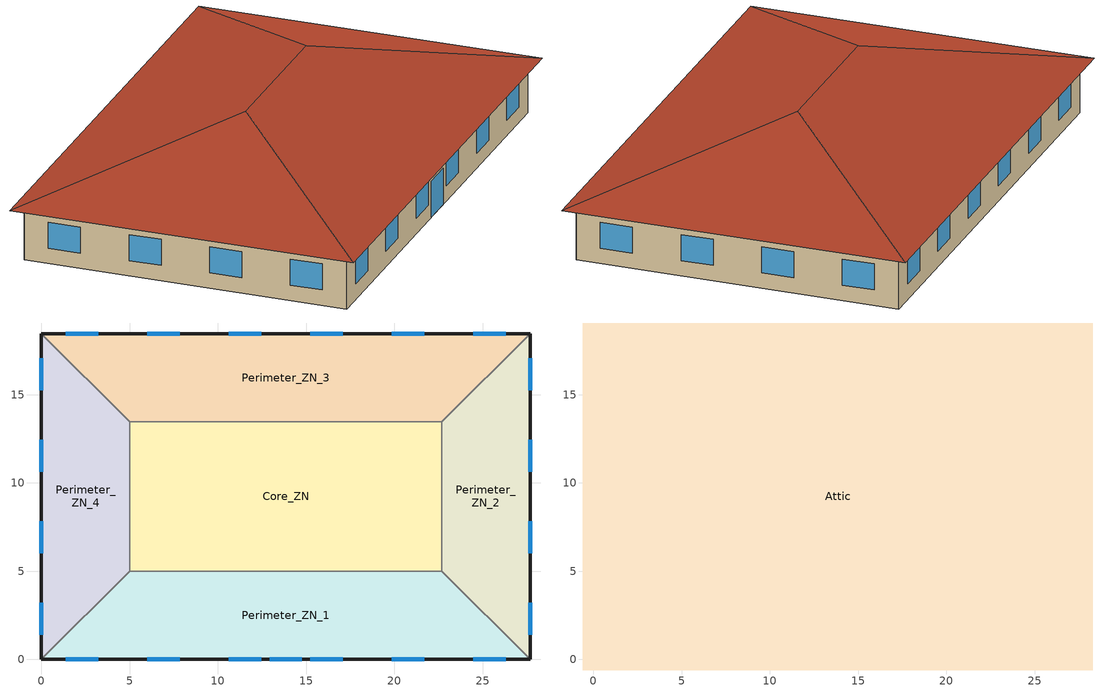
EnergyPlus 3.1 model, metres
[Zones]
Core_ZN
 floor ground (ext-slab): 5,13.46 22.69,13.46 22.69,5 5,5 z0
 wall to Perimeter_ZN_1 (int-walls): 5,5 22.69,5 z0:3.05
 wall to Perimeter_ZN_2 (int-walls): 22.69,5 22.69,13.46 z0:3.05
 wall to Perimeter_ZN_3 (int-walls): 22.69,13.46 5,13.46 z0:3.05
 wall to Perimeter_ZN_4 (int-walls): 5,13.46 5,5 z0:3.05
Perimeter_ZN_1
 floor ground (ext-slab): 27.69,0 0,0 5,5 22.69,5 z0
 wall outside (ext-walls): 0,0 27.69,0 z0:3.05
 wall to Perimeter_ZN_4 (int-walls): 5,5 0,0 z0:3.05
 wall to Perimeter_ZN_2 (int-walls): 27.69,0 22.69,5 z0:3.05
 window (window_south): 1.39,0 3.22,0 / 6.01,0 7.84,0 / 10.62,0 12.45,0 / 15.24,0 17.07,0 / 19.85,0 21.68,0 / 24.47,0 26.3,0 z0.9:2.42; 12.93,0 14.76,0 z0:2.13
Perimeter_ZN_2
 floor ground (ext-slab): 22.69,13.46 27.69,18.46 27.69,0 22.69,5 z0
 wall outside (ext-walls): 27.69,0 27.69,18.46 z0:3.05
 wall to Perimeter_ZN_3 (int-walls): 27.69,18.46 22.69,13.46 z0:3.05
 window (window_east): 27.69,15.24 27.69,17.07 / 27.69,10.62 27.69,12.45 / 27.69,6.01 27.69,7.84 / 27.69,1.39 27.69,3.22 z0.9:2.42
Perimeter_ZN_3
 floor ground (ext-slab): 5,13.46 0,18.46 27.69,18.46 22.69,13.46 z0
 wall outside (ext-walls): 27.69,18.46 0,18.46 z0:3.05
 wall to Perimeter_ZN_4 (int-walls): 0,18.46 5,13.46 z0:3.05
 window (window_north): 26.3,18.46 24.47,18.46 / 21.68,18.46 19.85,18.46 / 17.07,18.46 15.24,18.46 / 12.45,18.46 10.62,18.46 / 7.84,18.46 6.01,18.46 / 3.22,18.46 1.39,18.46 z0.9:2.42
Perimeter_ZN_4
 floor ground (ext-slab): 5,5 0,0 0,18.46 5,13.46 z0
 wall outside (ext-walls): 0,18.46 0,0 z0:3.05
 window (window_west): 0,3.22 0,1.39 / 0,7.84 0,6.01 / 0,12.45 0,10.62 / 0,17.07 0,15.24 z0.9:2.42
Attic
 floor outside (exposed-floor): -0.6,19.06 0,18.46 0,0 -0.6,-0.6 z3.05; 0,0 27.69,0 28.29,-0.6 -0.6,-0.6 z3.05; 28.29,19.06 28.29,-0.6 27.69,0 27.69,18.46 z3.05; -0.6,19.06 28.29,19.06 27.69,18.46 0,18.46 z3.05
 floor to Perimeter_ZN_1 (INT-FLOOR-TOPSIDE): 0,0 5,5 22.69,5 27.69,0 z3.05
 floor to Perimeter_ZN_4 (INT-FLOOR-TOPSIDE): 5,13.46 5,5 0,0 0,18.46 z3.05
 floor to Perimeter_ZN_2 (INT-FLOOR-TOPSIDE): 22.69,5 22.69,13.46 27.69,18.46 27.69,0 z3.05
 floor to Core_ZN (INT-FLOOR-TOPSIDE): 5,13.46 22.69,13.46 22.69,5 5,5 z3.05
 floor to Perimeter_ZN_3 (INT-FLOOR-TOPSIDE): 0,18.46 27.69,18.46 22.69,13.46 5,13.46 z3.05
 roof outside (roofs): 28.29,19.06,3.05 -0.6,19.06,3.05 9.23,9.23,6.33 18.46,9.23,6.33; -0.6,19.06,3.05 -0.6,-0.6,3.05 9.23,9.23,6.33; 28.29,-0.6,3.05 28.29,19.06,3.05 18.46,9.23,6.33; -0.6,-0.6,3.05 28.29,-0.6,3.05 18.46,9.23,6.33 9.23,9.23,6.33
[Building]
Benchmark Small Office New V1.1_3.1: North Axis {deg}=0; Terrain=City; Loads Convergence Tolerance Value=0.04; Temperature Convergence Tolerance Value {deltaC}=0.2; Solar Distribution=FullInteriorAndExterior; Maximum Number of Warmup Days=25
[Site:Location]
USA CA-SAN FRANCISCO: Latitude {deg}=37.62; Longitude {deg}=-122.37; Time Zone {hr}=-8; Elevation {m}=5
[SizingPeriod:DesignDay] Barometric Pressure {Pa}=101265; Rain Indicator=0; Snow Indicator=0; Day of Month=21; Daylight Saving Time Indicator=0; Humidity Indicating Type=WetBulb
Name | Maximum Dry-Bulb Temperature {C} | Daily Temperature Range {deltaC} | Humidity Indicating Conditions at Maximum Dry-Bulb | Wind Speed {m/s} | Wind Direction {deg} | Sky Clearness | Month | Day Type
SAN_FRANCISCO Ann Htg 99.6% Condns DB | 3.2 | 0 | 3.2 | 2.4 | 140 | 0 | 1 | WinterDesignDay
SAN_FRANCISCO Ann Clg .4% Condns DB=>MWB | 28.3 | 9 | 17.2 | 5.8 | 310 | 1 | 9 | SummerDesignDay
SAN_FRANCISCO Ann Clg .4% Condns WB=>MDB | 25.7 | 9 | 18.4 | 5.8 | 310 | 1 | 9 | SummerDesignDay
[Site:GroundTemperature:BuildingSurface]
19.905, 19.922, 19.91, 19.932, 19.949, 20.038, 20.327, 20.062, 20.443, 20.088, 19.986, 19.948
[Site:WaterMainsTemperature]
Calculation Method=CORRELATION; Annual Average Outdoor Air Temperature {C}=13.08; Maximum Difference In Monthly Average Outdoor Air Temperatures {deltaC}=8
[Material] Thermal Absorptance=0.9
Name | Roughness | Thickness {m} | Conductivity {W/m-K} | Density {kg/m3} | Specific Heat {J/kg-K} | Solar Absorptance | Visible Absorptance
Wood Shingles | VeryRough | 0.0178 | 0.115 | 513 | 1255 | 0.78 | 0.78
1IN Wood Decking | MediumSmooth | 0.0254 | 0.1211 | 593 | 2510 | 0.78 | 0.78
Roof Insulation [2] | MediumRough | 0.2216 | 0.049 | 265 | 836.8 | 0.7 | 0.7
1/2IN Gypsum | Smooth | 0.0127 | 0.16 | 784.9 | 830 | 0.92 | 0.92
GP01 1/2 GYPSUM | Smooth | 0.0127 | 0.16 | 800 | 1090 | 0.7 | 0.5
1IN Stucco | Smooth | 0.0253 | 0.6918 | 1858 | 837 | 0.92 | 0.92
8IN Concrete HW | MediumRough | 0.2033 | 1.7296 | 2243 | 837 | 0.65 | 0.65
Wall Insulation [4] | MediumRough | 0.0339 | 0.0432 | 91 | 837 | 0.5 | 0.5
MAT-CC05 4 HW CONCRETE | Rough | 0.1016 | 1.311 | 2240 | 836.8 | 0.7 | 0.7
Floor Insulation [1] | MediumRough | 0.0464 | 0.045 | 265 | 836.8 | 0.7 | 0.7
MAT-CC05 8 HW CONCRETE | Rough | 0.2032 | 1.311 | 2240 | 836.8 | 0.7 | 0.7
Std Wood 6inch | MediumSmooth | 0.15 | 0.12 | 540 | 1210 | 0.7 | 0.7
Std MAT-CC05 4  MW CONCRETE | Rough | 0.1 | 0.858 | 1968 | 836.8 | 0.7 | 0.2
[Material:NoMass] Roughness=VeryRough; Thermal Absorptance=0.9; Solar Absorptance=0.7; Visible Absorptance=0.8
Name | Thermal Resistance {m2-K/W}
CP02 CARPET PAD | 0.2165
Std CP02 CARPET PAD | 0.21648
[WindowMaterial:Glazing] Optical Data Type=SpectralAverage; Thickness {m}=0.003; Infrared Transmittance at Normal Incidence=0; Front Side Infrared Hemispherical Emissivity=0.999; Back Side Infrared Hemispherical Emissivity=0.999; Conductivity {W/m-K}=3.3687; Dirt Correction Factor for Solar and Visible Transmittance=1; Solar Diffusing=No
Name | Solar Transmittance at Normal Incidence | Front Side Solar Reflectance at Normal Incidence | Back Side Solar Reflectance at Normal Incidence | Visible Transmittance at Normal Incidence | Front Side Visible Reflectance at Normal Incidence | Back Side Visible Reflectance at Normal Incidence
Theoretical Glass [59] | 0.5952 | 0.3548 | 0.3548 | 0.6092 | 0.3408 | 0.3408
Theoretical Glass [72] | 0.8054 | 0.1446 | 0.1446 | 0.8195 | 0.1305 | 0.1305
[Construction]
InteriorFurnishings: Std Wood 6inch
INT-FLOOR-TOPSIDE: Std MAT-CC05 4  MW CONCRETE, Std CP02 CARPET PAD
window_south; window_east; window_west: Theoretical Glass [59]
window_north: Theoretical Glass [72]
roofs: Wood Shingles, 1IN Wood Decking, Roof Insulation [2], 1/2IN Gypsum
int-walls: GP01 1/2 GYPSUM, GP01 1/2 GYPSUM
ext-walls: 1IN Stucco, 8IN Concrete HW, Wall Insulation [4], 1/2IN Gypsum
ext-slab: MAT-CC05 4 HW CONCRETE, CP02 CARPET PAD
exposed-floor: Floor Insulation [1], MAT-CC05 8 HW CONCRETE, CP02 CARPET PAD
[Zone] Type=1; Multiplier=1; Ceiling Height {m}=-9999
Name | Volume {m3} | Part of Total Floor Area
Core_ZN | 456.4551 | Yes
Perimeter_ZN_1; Perimeter_ZN_3 | 346.0225 | Yes
Perimeter_ZN_2; Perimeter_ZN_4 | 205.265 | Yes
Attic | 720.1877 | No
[InternalMass] Construction=InteriorFurnishings
Name | Zone | Surface Area {m2}
Core_ZN_InternalMass_1 | Core_ZN | 299.3148
Perimeter_ZN_1_InternalMass_1 | Perimeter_ZN_1 | 226.9
Perimeter_ZN_2_InternalMass_1 | Perimeter_ZN_2 | 134.6
Perimeter_ZN_3_InternalMass_1 | Perimeter_ZN_3 | 226.9
Perimeter_ZN_4_InternalMass_1 | Perimeter_ZN_4 | 134.6
[People] Number of People Schedule=BLDG_OCC_SCH; Number of People Calculation Method=People; Fraction Radiant=0.3; Sensible Heat Fraction=AUTOCALCULATE; Activity Level Schedule=ACTIVITY_SCH; Enable ASHRAE 55 Comfort Warnings=No; Mean Radiant Temperature Calculation Type=ZoneAveraged; Work Efficiency Schedule=WORK_EFF_SCH; Clothing Insulation Schedule=CLOTHING_SCH; Air Velocity Schedule=AIR_VELO_SCH; Thermal Comfort Model 1 Type=FANGER
Name | Zone | Number of People
Core_ZN People | Core_ZN | 8.0516
Perimeter_ZN_1 People | Perimeter_ZN_1 | 6.1036
Perimeter_ZN_2 People | Perimeter_ZN_2 | 3.6207
Perimeter_ZN_3 People | Perimeter_ZN_3 | 6.1036
Perimeter_ZN_4 People | Perimeter_ZN_4 | 3.6207
[Lights] Schedule=BLDG_LIGHT_SCH; Design Level Calculation Method=LightingLevel; Return Air Fraction=0; Fraction Radiant=0.7; Fraction Visible=0.2; Fraction Replaceable=1; Return Air Fraction Calculated from Plenum Temperature=No
Name | Zone | Lighting Level {W}
Core_ZN_Lights | Core_ZN | 1610.31
Perimeter_ZN_1_Lights | Perimeter_ZN_1 | 1220.72
Perimeter_ZN_2_Lights | Perimeter_ZN_2 | 724.148
Perimeter_ZN_3_Lights | Perimeter_ZN_3 | 1220.72
Perimeter_ZN_4_Lights | Perimeter_ZN_4 | 724.148
[ElectricEquipment] Schedule=BLDG_EQUIP_SCH; Design Level Calculation Method=EquipmentLevel; Fraction Latent=0; Fraction Radiant=0.5; Fraction Lost=0
Name | Zone | Design Level {W}
Core_ZN_MiscPlug_Equip | Core_ZN | 1207.74
Perimeter_ZN_1_MiscPlug_Equip | Perimeter_ZN_1 | 915.5415
Perimeter_ZN_2_MiscPlug_Equip | Perimeter_ZN_2 | 543.111
Perimeter_ZN_3_MiscPlug_Equip | Perimeter_ZN_3 | 915.5415
Perimeter_ZN_4_MiscPlug_Equip | Perimeter_ZN_4 | 543.111
[OtherEquipment] Design Level Calculation Method=EquipmentLevel; Design Level {W}=1; Fraction Latent=0; Fraction Radiant=0; Fraction Lost=0
Name | Zone | Schedule
Core_ZN_Other_Equip | Core_ZN | bcvtb_OtherEquipSch_Core_ZN
Perimenter_ZN_1_Other_Equip | Perimeter_ZN_1 | bcvtb_OtherEquipSch_Perimenter_ZN_1
Perimenter_ZN_2_Other_Equip | Perimeter_ZN_2 | bcvtb_OtherEquipSch_Perimenter_ZN_2
Perimenter_ZN_3_Other_Equip | Perimeter_ZN_3 | bcvtb_OtherEquipSch_Perimenter_ZN_3
Perimenter_ZN_4_Other_Equip | Perimeter_ZN_4 | bcvtb_OtherEquipSch_Perimenter_ZN_4
[ZoneInfiltration:DesignFlowRate] Design Flow Rate Calculation Method=Flow/Zone; Constant Term Coefficient=1; Temperature Term Coefficient=0; Velocity Term Coefficient=0; Velocity Squared Term Coefficient=0
Name | Zone | Schedule | Design Flow Rate {m3/s}
Perimeter_ZN_1_Infiltration | Perimeter_ZN_1 | INFIL_QUARTER_ON_SCH | 0.0596
Perimeter_ZN_2_Infiltration | Perimeter_ZN_2 | INFIL_QUARTER_ON_SCH | 0.0376
Perimeter_ZN_3_Infiltration | Perimeter_ZN_3 | INFIL_QUARTER_ON_SCH | 0.0596
Perimeter_ZN_4_Infiltration | Perimeter_ZN_4 | INFIL_QUARTER_ON_SCH | 0.0376
Attic_Infiltration | Attic | ALWAYS_ON | 0.2001
[SCHEDULE:DAY:DYNAMIC]
BCVTB_OtherEquip_Core; BCVTB_OtherEquip_1; BCVTB_OtherEquip_2; BCVTB_OtherEquip_3; BCVTB_OtherEquip_4: Any Number, 0
[Schedule:Week:Daily]
OtherEquip-WE-SC-Core: BCVTB_OtherEquip_Core, BCVTB_OtherEquip_Core, BCVTB_OtherEquip_Core, BCVTB_OtherEquip_Core, BCVTB_OtherEquip_Core, BCVTB_OtherEquip_Core, BCVTB_OtherEquip_Core, BCVTB_OtherEquip_Core, BCVTB_OtherEquip_Core, BCVTB_OtherEquip_Core, BCVTB_OtherEquip_Core, BCVTB_OtherEquip_Core
OtherEquip-WE-SC-1: BCVTB_OtherEquip_1, BCVTB_OtherEquip_1, BCVTB_OtherEquip_1, BCVTB_OtherEquip_1, BCVTB_OtherEquip_1, BCVTB_OtherEquip_1, BCVTB_OtherEquip_1, BCVTB_OtherEquip_1, BCVTB_OtherEquip_1, BCVTB_OtherEquip_1, BCVTB_OtherEquip_1, BCVTB_OtherEquip_1
OtherEquip-WE-SC-2: BCVTB_OtherEquip_2, BCVTB_OtherEquip_2, BCVTB_OtherEquip_2, BCVTB_OtherEquip_2, BCVTB_OtherEquip_2, BCVTB_OtherEquip_2, BCVTB_OtherEquip_2, BCVTB_OtherEquip_2, BCVTB_OtherEquip_2, BCVTB_OtherEquip_2, BCVTB_OtherEquip_2, BCVTB_OtherEquip_2
OtherEquip-WE-SC-3: BCVTB_OtherEquip_3, BCVTB_OtherEquip_3, BCVTB_OtherEquip_3, BCVTB_OtherEquip_3, BCVTB_OtherEquip_3, BCVTB_OtherEquip_3, BCVTB_OtherEquip_3, BCVTB_OtherEquip_3, BCVTB_OtherEquip_3, BCVTB_OtherEquip_3, BCVTB_OtherEquip_3, BCVTB_OtherEquip_3
OtherEquip-WE-SC-4: BCVTB_OtherEquip_4, BCVTB_OtherEquip_4, BCVTB_OtherEquip_4, BCVTB_OtherEquip_4, BCVTB_OtherEquip_4, BCVTB_OtherEquip_4, BCVTB_OtherEquip_4, BCVTB_OtherEquip_4, BCVTB_OtherEquip_4, BCVTB_OtherEquip_4, BCVTB_OtherEquip_4, BCVTB_OtherEquip_4
[Schedule:Year]
bcvtb_OtherEquipSch_Core_ZN: Any Number, OtherEquip-WE-SC-Core, 1, 1, 12, 31
bcvtb_OtherEquipSch_Perimenter_ZN_1: Any Number, OtherEquip-WE-SC-1, 1, 1, 12, 31
bcvtb_OtherEquipSch_Perimenter_ZN_2: Any Number, OtherEquip-WE-SC-2, 1, 1, 12, 31
bcvtb_OtherEquipSch_Perimenter_ZN_3: Any Number, OtherEquip-WE-SC-3, 1, 1, 12, 31
bcvtb_OtherEquipSch_Perimenter_ZN_4: Any Number, OtherEquip-WE-SC-4, 1, 1, 12, 31
[Schedule:Compact]
BLDG_LIGHT_SCH: Through: 12/31, For: Weekdays, Until: 05:00, 0.05, Until: 07:00, 0.1, Until: 08:00, 0.3, Until: 17:00, 0.9, Until: 18:00, 0.5, Until: 20:00, 0.3, Until: 22:00, 0.2, Until: 23:00, 0.1, Until: 24:00, 0.05, For: SummerDesignDay, Until: 24:00, 1, For: Saturday, Until: 06:00, 0.05, Until: 08:00, 0.1, Until: 12:00, 0.3, Until: 17:00, 0.15, Until: 24:00, 0.05, For: WinterDesignDay, Until: 24:00, 0, For: Sunday Holidays AllOtherDays, Until: 24:00, 0.05
BLDG_EQUIP_SCH: Through: 12/31, For: Weekdays, Until: 08:00, 0.4, Until: 12:00, 0.9, Until: 13:00, 0.8, Until: 17:00, 0.9, Until: 18:00, 0.5, Until: 24:00, 0.4, For: SummerDesignDay, Until: 24:00, 1, For: Saturday, Until: 06:00, 0.3, Until: 08:00, 0.4, Until: 12:00, 0.5, Until: 17:00, 0.35, Until: 24:00, 0.3, For: WinterDesignDay, Until: 24:00, 0, For: Sunday Holidays AllOtherDays, Until: 24:00, 0.3
BLDG_OCC_SCH: Through: 12/31, For: Weekdays, Until: 06:00, 0, Until: 07:00, 0.1, Until: 08:00, 0.2, Until: 12:00, 0.95, Until: 13:00, 0.5, Until: 17:00, 0.95, Until: 18:00, 0.3, Until: 20:00, 0.1, Until: 24:00, 0.05, For: SummerDesignDay, Until: 06:00, 0, Until: 22:00, 1, Until: 24:00, 0.05, For: Saturday, Until: 06:00, 0, Until: 08:00, 0.1, Until: 12:00, 0.3, Until: 17:00, 0.1, Until: 19:00, 0, Until: 24:00, 0, For: WinterDesignDay, Until: 24:00, 0, For: Sunday Holidays AllOtherDays, Until: 06:00, 0, Until: 18:00, 0, Until: 24:00, 0
INFIL_QUARTER_ON_SCH: Through: 12/31, For: Weekdays SummerDesignDay, Until: 06:00, 1, Until: 22:00, 0.25, Until: 24:00, 1, For: Saturday WinterDesignDay, Until: 06:00, 1, Until: 18:00, 0.25, Until: 24:00, 1, For: Sunday Holidays AllOtherDays, Until: 24:00, 1
ALWAYS_ON: Through: 12/31, For: AllDays, Until: 24:00, 1
ACTIVITY_SCH: Through: 12/31, For: AllDays, Until: 24:00, 120
WORK_EFF_SCH: Through: 12/31, For: AllDays, Until: 24:00, 0
AIR_VELO_SCH: Through: 12/31, For: AllDays, Until: 24:00, 0.2
CLOTHING_SCH: Through: 04/30, For: AllDays, Until: 24:00, 1, Through: 09/30, For: AllDays, Until: 24:00, 0.5, Through: 12/31, For: AllDays, Until: 24:00, 1
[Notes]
DOE Commercial Building Benchmark
Small Office, new construction
ASHRAE Standards 90.1-2004 and 62-1999
Description:  Single story, five zone office building.
Form:         Area = 511 m2 (5,500 ft2); Number of Stories = 1; Shape = rectangle, Aspect ratio = 1.5
Envelope:     Envelope thermal properties vary with climate according to ASHRAE Standard 90.1-2004.
Opaque constructions: mass walls; attic roof; slab-on-grade floor
Windows: window-to-wall ratio = 19%, equal distribution of punched windows
Infiltration = 0.4 cfm/ft2 above grade wall area at 0.3 in wc (75 Pa) adjusted to 0.016 in wc (4 Pa).
25% of full value when ventilation system on.
HVAC:         PSZ-AC, gas furnace
No economizers, per ASHRAE 90.1-2004
Int. gains:   lights = 10.76 W/m2 (1.0 W/ft2);
elec. plug loads = 8.07 W/m2 (0.75 W/ft2)
gas plug load = 0 W/m2 (0 W/ft2)
people = 28 total; 5.38/100 m2 (5.0/1000 ft2)
Detached Shading:               None
Daylight:                       None
Natural Ventilation:            None
Zonal Equipment:                None
Air Primary Loops:              PSZ
Plant Loops:                    SHWSys1
System Equipment Autosize:      Yes
Purchased Cooling:              None
Purchased Heating:              None
Coils:                          Coil:Cooling:DX:SingleSpeed; Coil:Heating:Gas
Pumps:                          None
Boilers:                        None
Chillers:                       None
Reference citation for the Commercial Building Benchmarks:
Deru, M.; Griffith, B.; Long, N.; Benne, K.; Torcellini, P; Halverson, M.;
Winiarski,  D.; Liu, B.; Crawley, D. (2008). DOE Commercial Building Resarch
Benchmarks for Commercial Buildings. Washington, DC: U.S. Department of Energy,
Energy Efficiency and Renewable Energy, Office of Building Technologies.
Start SimMetaData
WeatherFileName=USA_CA_San.Francisco_TMY2.epw
RoofConstruction=Attic and Other
ExtWallConstruction=Mass
End SimMetaData
SAN_FRANCISCO_CA_USA Annual Heating 99.6%, MaxDB=3.2°C
